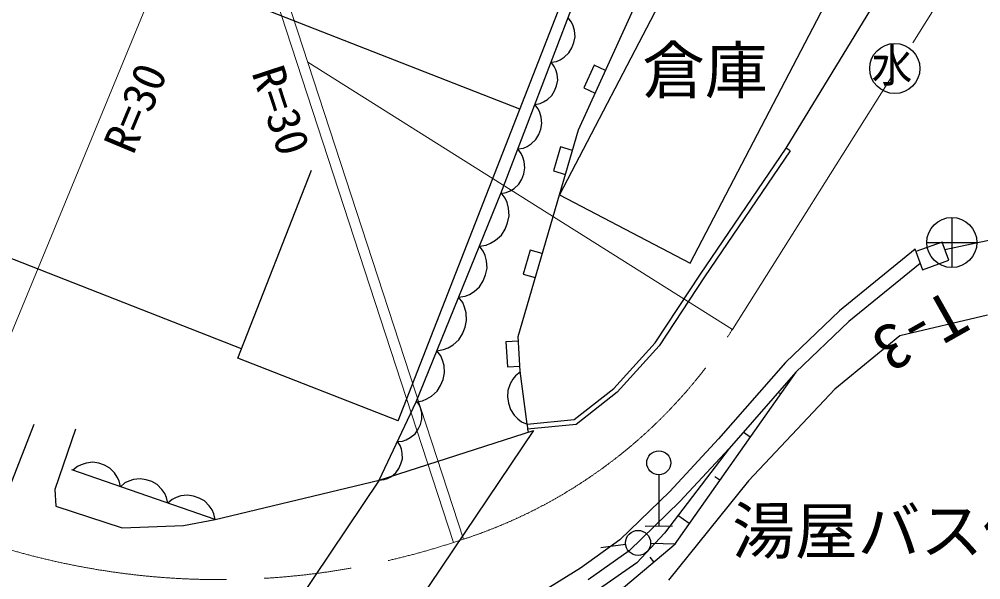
# Model space of a CAD drawing. Units: millimetres, scale not verified. Extents: x 40000 to 680000, y 20000 to 380000.
# Drawn here: x 179546 to 217876, y 266704 to 289048 of the extents above; entities that cross this region are included whole.
import ezdxf
from ezdxf.enums import TextEntityAlignment as Align

# ---------------------------------------------------------------- set-up
doc = ezdxf.new("R2010")
doc.units = ezdxf.units.MM
doc.header["$LTSCALE"] = 1000
doc.linetypes.add('CHAIN', pattern=[18.5, 12, -1.5, 3.5, -1.5])
for name, color, linetype, lineweight in [('M-BGD', 7, 'Continuous', 25), ('M-BGD-EXST', 7, 'Continuous', 25), ('M-BMK', 2, 'CHAIN', 13), ('M-BMK-HTXT', 7, 'Continuous', 13), ('M-STR-STR1', 1, 'Continuous', 25)]:
    doc.layers.add(name, color=color, linetype=linetype, lineweight=lineweight)
doc.styles.add('ＭＳ ゴシック', font='')
doc.styles.get('ＭＳ ゴシック').set_extended_font_data('MS Gothic')

msp = doc.modelspace()

# ---------------------------------------------------------------- linework, layer by layer
at = {"layer": 'M-BGD'}
for p, q in [((207872, 295067), (201079, 282044)), ((210117, 283908), (216906, 295016)), ((194645, 273039), (202887, 294109)), ((201836, 284637), (205340, 292304)), ((206290, 279326), (213083, 292349)), ((199506, 285466), (186437, 290578)), ((198745, 282101), (202105, 290885)), ((201561, 288931), (201424, 289105)), ((201626, 288784), (201561, 288931)), ((201678, 288601), (201626, 288784)), ((201658, 288121), (201703, 288347)), ((201703, 288347), (201678, 288601)), ((201459, 287709), (201576, 287908)), ((201576, 287908), (201658, 288121)), ((201111, 287435), (201271, 287536)), ((201271, 287536), (201459, 287709)), ((200745, 287331), (200963, 287369)), ((200875, 287166), (200745, 287331)), ((200937, 287026), (200875, 287166)), ((200963, 287369), (201111, 287435)), ((202465, 287216), (202049, 286307)), ((202920, 287009), (202465, 287216)), ((200986, 286853), (200937, 287026)), ((201010, 286613), (200986, 286853)), ((200889, 286197), (200967, 286398)), ((200967, 286398), (201010, 286613)), ((200601, 285845), (200779, 286008)), ((200779, 286008), (200889, 286197)), ((202049, 286307), (202504, 286099)), ((200102, 285650), (200309, 285687)), ((200239, 285476), (200102, 285650)), ((200309, 285687), (200448, 285749)), ((200448, 285749), (200601, 285845)), ((200305, 285329), (200239, 285476)), ((200357, 285146), (200305, 285329)), ((200336, 284666), (200382, 284892)), ((200382, 284892), (200357, 285146)), ((200138, 284253), (200255, 284453)), ((200255, 284453), (200336, 284666)), ((201080, 282046), (201836, 284637)), ((199789, 283980), (199950, 284081)), ((199950, 284081), (200138, 284253)), ((199424, 283876), (199642, 283914)), ((199560, 283701), (199424, 283876)), ((199626, 283554), (199560, 283701)), ((199642, 283914), (199789, 283980)), ((201118, 283962), (200838, 283002)), ((201598, 283822), (201118, 283962)), ((206697, 278888), (210117, 283908)), ((210283, 283796), (206864, 278778)), ((210283, 283796), (210117, 283908)), ((199678, 283372), (199626, 283554)), ((199703, 283118), (199678, 283372)), ((188261, 275537), (191191, 283028)), ((199576, 282679), (199657, 282891)), ((199657, 282891), (199703, 283118)), ((200838, 283002), (201318, 282862)), ((199459, 282479), (199576, 282679)), ((198745, 282101), (198963, 282140)), ((198919, 281920), (198758, 282134)), ((198963, 282140), (199110, 282206)), ((199110, 282206), (199271, 282307)), ((199271, 282307), (199459, 282479)), ((195368, 273799), (198745, 282101)), ((198995, 281740), (198919, 281920)), ((199054, 281517), (198995, 281740)), ((199432, 276407), (201080, 282046)), ((201079, 282044), (206290, 279326)), ((199077, 281210), (199054, 281517)), ((188408, 275914), (175339, 281026)), ((199016, 280937), (199077, 281210)), ((216723, 281149), (216724, 279150)), ((198766, 280443), (198912, 280681)), ((198912, 280681), (199016, 280937)), ((198337, 280121), (198534, 280239)), ((198534, 280239), (198766, 280443)), ((216448, 279870), (219602, 280536)), ((197892, 280004), (198157, 280045)), ((198046, 279799), (197892, 280004)), ((198157, 280045), (198337, 280121)), ((199917, 279847), (199636, 278887)), ((200396, 279706), (199917, 279847)), ((215258, 279877), (212245, 277426)), ((215292, 279784), (215258, 279877)), ((216339, 280168), (215292, 279784)), ((215723, 280149), (217723, 280150)), ((216603, 279448), (216339, 280168)), ((198118, 279627), (198046, 279799)), ((198174, 279414), (198118, 279627)), ((215292, 279784), (215557, 279063)), ((215557, 279063), (216603, 279448)), ((198138, 278859), (198197, 279120)), ((198197, 279120), (198174, 279414)), ((215466, 279312), (212622, 276998)), ((198039, 278614), (198138, 278859)), ((199636, 278887), (200116, 278747)), ((204898, 276154), (206697, 278888)), ((206864, 278778), (205057, 276031)), ((197677, 278192), (197899, 278386)), ((197899, 278386), (198039, 278614)), ((197063, 277966), (197317, 278006)), ((197224, 277752), (197063, 277966)), ((197317, 278006), (197489, 278078)), ((197489, 278078), (197677, 278192)), ((197300, 277572), (197224, 277752)), ((197358, 277350), (197300, 277572)), ((197382, 277042), (197358, 277350)), ((212245, 277426), (210088, 275370)), ((218140, 277254), (214649, 276424)), ((197217, 276514), (197321, 276769)), ((197321, 276769), (197382, 277042)), ((212622, 276998), (210500, 274975)), ((197070, 276275), (197217, 276514)), ((199517, 275024), (199432, 276407)), ((214649, 276424), (212054, 274301)), ((196641, 275953), (196839, 276072)), ((196839, 276072), (197070, 276275)), ((199444, 276214), (198945, 276184)), ((198945, 276184), (199006, 275186)), ((203247, 274323), (204898, 276154)), ((205057, 276031), (203383, 274176)), ((196197, 275836), (196462, 275878)), ((196351, 275631), (196197, 275836)), ((196423, 275459), (196351, 275631)), ((196462, 275878), (196641, 275953)), ((194645, 273039), (188261, 275537)), ((196479, 275247), (196423, 275459)), ((196502, 274952), (196479, 275247)), ((199006, 275186), (199505, 275217)), ((210088, 275370), (207423, 272323)), ((196443, 274691), (196502, 274952)), ((199330, 274836), (199221, 274695)), ((199522, 274989), (199330, 274836)), ((199793, 272907), (199517, 275024)), ((210500, 274975), (205649, 268093)), ((210500, 274975), (207840, 271935)), ((196204, 274219), (196344, 274447)), ((196344, 274447), (196443, 274691)), ((199118, 274512), (199026, 274246)), ((199221, 274695), (199118, 274512)), ((195982, 274024), (196204, 274219)), ((199026, 274246), (199016, 273991)), ((201670, 273091), (203247, 274323)), ((203383, 274176), (201748, 272897)), ((212054, 274301), (208611, 270653)), ((209894, 274115), (209848, 274147)), ((193897, 270677), (195368, 273799)), ((195368, 273799), (195621, 273838)), ((195505, 273668), (195388, 273842)), ((195621, 273838), (195793, 273911)), ((195793, 273911), (195982, 274024)), ((199016, 273991), (199049, 273741)), ((199049, 273741), (199123, 273497)), ((195557, 273524), (195505, 273668)), ((195593, 273348), (195557, 273524)), ((195599, 273107), (195593, 273348)), ((199123, 273497), (199281, 273263)), ((195539, 272896), (195599, 273107)), ((199281, 273263), (199427, 273113)), ((199427, 273113), (199569, 273004)), ((199569, 273004), (199793, 272907)), ((199793, 272907), (201670, 273091)), ((179159, 270386), (180142, 272905)), ((181794, 272709), (180969, 270308)), ((195323, 272521), (195447, 272701)), ((195447, 272701), (195539, 272896)), ((199793, 272907), (199813, 272708)), ((201748, 272897), (199813, 272708)), ((199813, 272708), (199829, 272588)), ((208681, 272394), (208409, 272586)), ((194621, 272214), (194830, 272235)), ((194732, 272050), (194621, 272214)), ((194830, 272235), (194974, 272287)), ((194974, 272287), (195133, 272371)), ((195133, 272371), (195323, 272521)), ((207423, 272323), (205475, 270224)), ((194780, 271914), (194732, 272050)), ((194815, 271747), (194780, 271914)), ((207840, 271935), (205270, 268568)), ((207840, 271935), (205883, 269825)), ((182477, 271388), (182211, 271353)), ((182717, 271348), (182477, 271388)), ((194764, 271321), (194820, 271520)), ((194820, 271520), (194815, 271747)), ((187358, 269106), (181646, 271083)), ((181868, 271218), (181689, 271069)), ((182020, 271292), (181868, 271218)), ((182211, 271353), (182020, 271292)), ((182943, 271269), (182717, 271348)), ((183157, 271153), (182943, 271269)), ((183345, 270961), (183157, 271153)), ((194559, 270966), (194677, 271136)), ((194677, 271136), (194764, 271321)), ((183456, 270795), (183345, 270961)), ((183531, 270643), (183456, 270795)), ((183579, 270415), (183531, 270643)), ((183910, 270638), (183757, 270564)), ((184100, 270699), (183910, 270638)), ((184366, 270734), (184100, 270699)), ((184606, 270694), (184366, 270734)), ((184833, 270615), (184606, 270694)), ((185047, 270499), (184833, 270615)), ((187358, 269106), (193897, 270677)), ((193897, 270677), (194094, 270697)), ((194094, 270697), (194230, 270745)), ((194230, 270745), (194380, 270825)), ((194380, 270825), (194559, 270966)), ((205041, 270887), (205042, 268848)), ((208611, 270653), (205423, 266686)), ((207468, 270674), (207276, 270809)), ((180969, 270308), (181009, 269639)), ((183757, 270564), (183579, 270415)), ((185234, 270307), (185047, 270499)), ((185346, 270141), (185234, 270307)), ((185420, 269989), (185346, 270141)), ((185468, 269760), (185420, 269989)), ((185647, 269910), (185468, 269760)), ((185800, 269984), (185647, 269910)), ((185990, 270045), (185800, 269984)), ((186256, 270080), (185990, 270045)), ((186496, 270040), (186256, 270080)), ((186723, 269961), (186496, 270040)), ((186936, 269845), (186723, 269961)), ((187124, 269653), (186936, 269845)), ((205475, 270224), (203489, 268301)), ((181009, 269639), (183646, 268775)), ((187236, 269487), (187124, 269653)), ((187310, 269335), (187236, 269487)), ((205883, 269825), (203856, 267863)), ((186099, 268870), (187358, 269106)), ((187358, 269106), (187310, 269335)), ((206255, 268953), (205806, 269270)), ((183646, 268775), (186099, 268870)), ((204502, 268847), (205582, 268848)), ((205270, 268568), (204160, 267377)), ((199218, 262687), (205649, 268093)), ((203489, 268301), (201915, 267173)), ((203718, 268110), (202727, 267982)), ((204714, 268162), (205714, 268138)), ((203856, 267863), (202231, 266699)), ((204845, 267417), (204691, 267600)), ((204160, 267377), (198366, 263366)), ((201915, 267173), (199006, 265367))]:
    msp.add_line(p, q, dxfattribs=at)
for centre, radius in [((216723, 280149), 1000), ((205040, 271367), 480), ((204214, 268173), 500)]:
    msp.add_circle(centre, radius, dxfattribs=at)
at = {"layer": 'M-BGD-EXST'}
msp.add_circle((214448, 287083), 1000, dxfattribs=at)
at = {"layer": 'M-BMK'}
for p, q in [((207974, 276681), (229542, 310959)), ((196859, 268192), (197258, 268323))]:
    msp.add_line(p, q, dxfattribs=at)
for centre, radius, start, end in [((191049, 287330), 19996, 288.0885, 327.8218), ((187546, 296704), 29994, 247.5819, 288.0885)]:
    msp.add_arc(centre, radius, start, end, dxfattribs=at)
at = {"layer": 'M-BMK-HTXT'}
for p, q in [((187546, 296704), (176107, 268977)), ((187546, 296704), (196859, 268192)), ((187936, 296861), (197258, 268323)), ((191049, 287330), (207974, 276681)), ((196859, 268192), (197258, 268323))]:
    msp.add_line(p, q, dxfattribs=at)
at = {"layer": 'M-STR-STR1'}
for p, q in [((200047, 272658), (193593, 263076)), ((193897, 270677), (200047, 272658)), ((193897, 270677), (188631, 262859))]:
    msp.add_line(p, q, dxfattribs=at)

# ---------------------------------------------------------------- texts
at = {"layer": 'M-BGD', "style": 'ＭＳ ゴシック'}
for s, rotation, p in [('倉庫', 0.032, (204381, 285546)), ('T-3', 209.432, (216342, 278788)), ('湯屋バス停', 0.032, (207968, 267192))]:
    msp.add_text(s, height=1833, rotation=rotation, dxfattribs=at).set_placement(p, align=Align.BOTTOM_LEFT)
at = {"layer": 'M-BGD-EXST', "style": 'ＭＳ ゴシック', "width": 0.9}
msp.add_text('水', height=1320, rotation=0.032, dxfattribs=at).set_placement((213525, 286145), align=Align.BOTTOM_LEFT)
at = {"layer": 'M-BMK-HTXT', "style": 'ＭＳ ゴシック'}
for rotation, p in [(67.332, (184457, 283450)), (288.132, (188424, 286796))]:
    msp.add_text('R=30', height=1320, rotation=rotation, dxfattribs=at).set_placement(p, align=Align.BOTTOM_LEFT)

doc.saveas('drawing.dxf')
